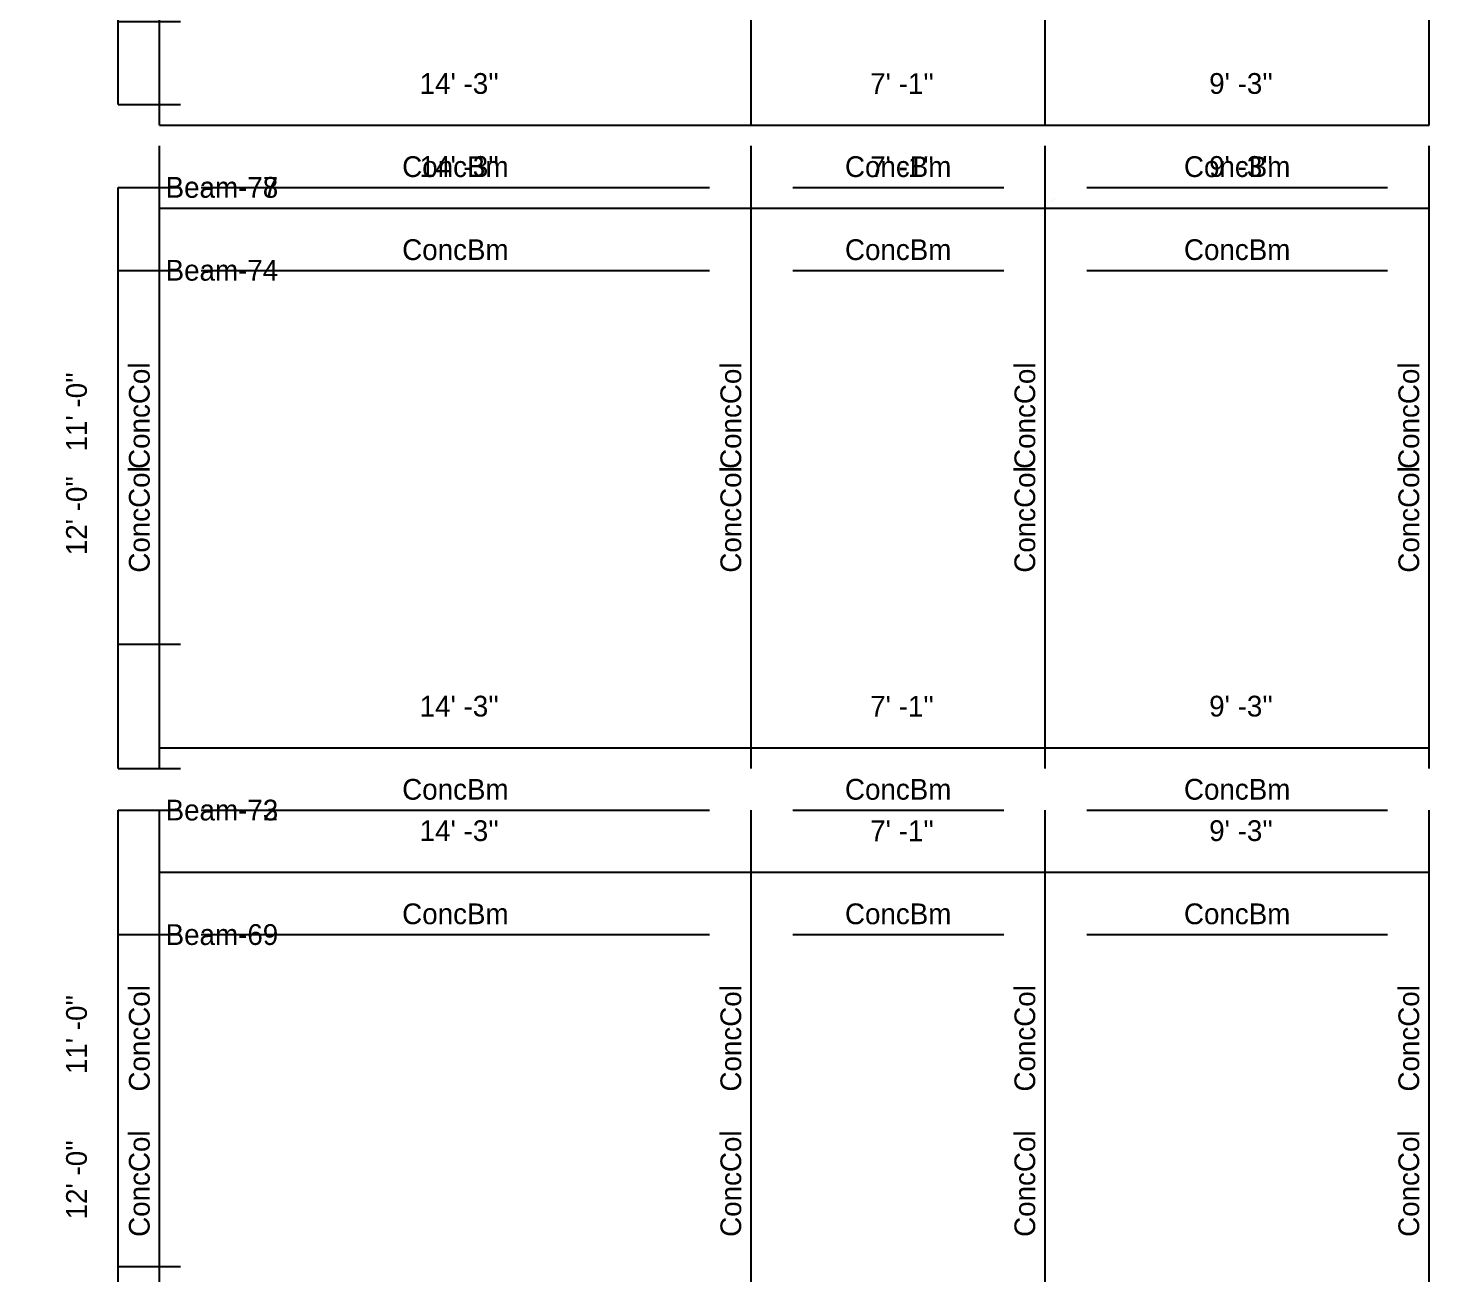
# Model space of a CAD drawing. Extents: x -38 to 2998, y -195 to 11529.
# Drawn here: x -38 to 371.8, y 2206 to 2566 of the extents above; entities that cross this region are included whole.
import ezdxf
from ezdxf.enums import TextEntityAlignment as Align

# ---------------------------------------------------------------- set-up
doc = ezdxf.new("R2010")
doc.units = 0
doc.header["$MEASUREMENT"] = 0
doc.layers.get('0').update_dxf_attribs({"linetype": 'CONTINUOUS'})
for name, color, linetype in [('CENTERLINES', 7, 'CONTINUOUS'), ('DIMENSIONS', 4, 'CONTINUOUS'), ('TEXT', 5, 'CONTINUOUS')]:
    doc.layers.add(name, color=color, linetype=linetype)
doc.dimstyles.get("Standard").update_dxf_attribs({"dimtxt": 0.18, "dimasz": 0.18, "dimexe": 0.18, "dimexo": 0.0625, "dimgap": 0.09, "dimtad": 0, "dimtih": 1, "dimtoh": 1, "dimdec": 4, "dimzin": 0, "dimtxsty": 'STANDARD', "dimcen": 0.09, "dimazin": 3, "dimtfac": 1, "dimtdec": 4, "dimtofl": 0, "dimtmove": 0, "dimatfit": 3, "dimtolj": 1, "dimtzin": 0})

# ---------------------------------------------------------------- blocks, each defined once
blk = doc.blocks.new('*D2095')
at = {"color": 1, "linetype": 'BYBLOCK'}
for points in [[(-8.29, 2300.29), (-7.23, 2299.23), (-16.77, 2308.77), (-15.71, 2307.71)], [(-8.29, 2156.29), (-7.23, 2155.23), (-16.77, 2164.77), (-15.71, 2163.71)]]:
    blk.add_solid(points, dxfattribs=at)
at = {"layer": 'DIMENSIONS', "color": 9, "linetype": 'BYBLOCK'}
for p, q in [((-12, 2304), (6, 2304)), ((-12, 2160), (6, 2160))]:
    blk.add_line(p, q, dxfattribs=at)
at = {"layer": 'DIMENSIONS', "color": 0, "linetype": 'BYBLOCK'}
blk.add_line((-12, 2160), (-12, 2304), dxfattribs=at)
at = {"layer": 'DIMENSIONS', "color": 0, "linetype": 'BYBLOCK', "insert": (-24, 2232), "char_height": 6, "attachment_point": 5, "rotation": 90}
blk.add_mtext("\\A1; 12' -0''", dxfattribs=at)
blk = doc.blocks.new('*D2096')
at = {"color": 1, "linetype": 'BYBLOCK'}
for points in [[(4.77, 2326.77), (3.71, 2325.71), (-3.71, 2318.29), (-4.77, 2317.23)], [(175.77, 2326.77), (174.71, 2325.71), (167.29, 2318.29), (166.23, 2317.23)]]:
    blk.add_solid(points, dxfattribs=at)
at = {"layer": 'DIMENSIONS', "color": 9, "linetype": 'BYBLOCK'}
for p, q in [((0, 2322), (0, 2340)), ((171, 2322), (171, 2340))]:
    blk.add_line(p, q, dxfattribs=at)
at = {"layer": 'DIMENSIONS', "color": 0, "linetype": 'BYBLOCK'}
blk.add_line((0, 2322), (171, 2322), dxfattribs=at)
at = {"layer": 'DIMENSIONS', "color": 0, "linetype": 'BYBLOCK', "insert": (85.5, 2334), "char_height": 6, "attachment_point": 5}
blk.add_mtext("\\A1; 14' -3''", dxfattribs=at)
blk = doc.blocks.new('*D2097')
at = {"color": 1, "linetype": 'BYBLOCK'}
for points in [[(175.77, 2326.77), (174.71, 2325.71), (167.29, 2318.29), (166.23, 2317.23)], [(260.77, 2326.77), (259.71, 2325.71), (252.28, 2318.29), (251.22, 2317.23)]]:
    blk.add_solid(points, dxfattribs=at)
at = {"layer": 'DIMENSIONS', "color": 9, "linetype": 'BYBLOCK'}
for p, q in [((171, 2322), (171, 2340)), ((256, 2322), (256, 2340))]:
    blk.add_line(p, q, dxfattribs=at)
at = {"layer": 'DIMENSIONS', "color": 0, "linetype": 'BYBLOCK'}
blk.add_line((171, 2322), (256, 2322), dxfattribs=at)
at = {"layer": 'DIMENSIONS', "color": 0, "linetype": 'BYBLOCK', "insert": (213.5, 2334), "char_height": 6, "attachment_point": 5}
blk.add_mtext("\\A1; 7' -1''", dxfattribs=at)
blk = doc.blocks.new('*D2098')
at = {"color": 1, "linetype": 'BYBLOCK'}
for points in [[(260.77, 2326.77), (259.71, 2325.71), (252.28, 2318.29), (251.22, 2317.23)], [(371.77, 2326.77), (370.71, 2325.71), (363.28, 2318.29), (362.22, 2317.23)]]:
    blk.add_solid(points, dxfattribs=at)
at = {"layer": 'DIMENSIONS', "color": 9, "linetype": 'BYBLOCK'}
for p, q in [((256, 2322), (256, 2340)), ((367, 2322), (367, 2340))]:
    blk.add_line(p, q, dxfattribs=at)
at = {"layer": 'DIMENSIONS', "color": 0, "linetype": 'BYBLOCK'}
blk.add_line((256, 2322), (367, 2322), dxfattribs=at)
at = {"layer": 'DIMENSIONS', "color": 0, "linetype": 'BYBLOCK', "insert": (311.5, 2334), "char_height": 6, "attachment_point": 5}
blk.add_mtext("\\A1; 9' -3''", dxfattribs=at)
blk = doc.blocks.new('*D2099')
at = {"color": 1, "linetype": 'BYBLOCK'}
for points in [[(-8.29, 2492.29), (-7.23, 2491.23), (-16.77, 2500.77), (-15.71, 2499.71)], [(-8.29, 2348.29), (-7.23, 2347.23), (-16.77, 2356.77), (-15.71, 2355.71)]]:
    blk.add_solid(points, dxfattribs=at)
at = {"layer": 'DIMENSIONS', "color": 9, "linetype": 'BYBLOCK'}
for p, q in [((-12, 2496), (6, 2496)), ((-12, 2352), (6, 2352))]:
    blk.add_line(p, q, dxfattribs=at)
at = {"layer": 'DIMENSIONS', "color": 0, "linetype": 'BYBLOCK'}
blk.add_line((-12, 2352), (-12, 2496), dxfattribs=at)
at = {"layer": 'DIMENSIONS', "color": 0, "linetype": 'BYBLOCK', "insert": (-24, 2424), "char_height": 6, "attachment_point": 5, "rotation": 90}
blk.add_mtext("\\A1; 12' -0''", dxfattribs=at)
blk = doc.blocks.new('*D2100')
at = {"color": 1, "linetype": 'BYBLOCK'}
for points in [[(4.77, 2518.77), (3.71, 2517.71), (-3.71, 2510.29), (-4.77, 2509.23)], [(175.77, 2518.77), (174.71, 2517.71), (167.29, 2510.29), (166.23, 2509.23)]]:
    blk.add_solid(points, dxfattribs=at)
at = {"layer": 'DIMENSIONS', "color": 9, "linetype": 'BYBLOCK'}
for p, q in [((0, 2514), (0, 2532)), ((171, 2514), (171, 2532))]:
    blk.add_line(p, q, dxfattribs=at)
at = {"layer": 'DIMENSIONS', "color": 0, "linetype": 'BYBLOCK'}
blk.add_line((0, 2514), (171, 2514), dxfattribs=at)
at = {"layer": 'DIMENSIONS', "color": 0, "linetype": 'BYBLOCK', "insert": (85.5, 2526), "char_height": 6, "attachment_point": 5}
blk.add_mtext("\\A1; 14' -3''", dxfattribs=at)
blk = doc.blocks.new('*D2101')
at = {"color": 1, "linetype": 'BYBLOCK'}
for points in [[(175.77, 2518.77), (174.71, 2517.71), (167.29, 2510.29), (166.23, 2509.23)], [(260.77, 2518.77), (259.71, 2517.71), (252.28, 2510.29), (251.22, 2509.23)]]:
    blk.add_solid(points, dxfattribs=at)
at = {"layer": 'DIMENSIONS', "color": 9, "linetype": 'BYBLOCK'}
for p, q in [((171, 2514), (171, 2532)), ((256, 2514), (256, 2532))]:
    blk.add_line(p, q, dxfattribs=at)
at = {"layer": 'DIMENSIONS', "color": 0, "linetype": 'BYBLOCK'}
blk.add_line((171, 2514), (256, 2514), dxfattribs=at)
at = {"layer": 'DIMENSIONS', "color": 0, "linetype": 'BYBLOCK', "insert": (213.5, 2526), "char_height": 6, "attachment_point": 5}
blk.add_mtext("\\A1; 7' -1''", dxfattribs=at)
blk = doc.blocks.new('*D2102')
at = {"color": 1, "linetype": 'BYBLOCK'}
for points in [[(260.77, 2518.77), (259.71, 2517.71), (252.28, 2510.29), (251.22, 2509.23)], [(371.77, 2518.77), (370.71, 2517.71), (363.28, 2510.29), (362.22, 2509.23)]]:
    blk.add_solid(points, dxfattribs=at)
at = {"layer": 'DIMENSIONS', "color": 9, "linetype": 'BYBLOCK'}
for p, q in [((256, 2514), (256, 2532)), ((367, 2514), (367, 2532))]:
    blk.add_line(p, q, dxfattribs=at)
at = {"layer": 'DIMENSIONS', "color": 0, "linetype": 'BYBLOCK'}
blk.add_line((256, 2514), (367, 2514), dxfattribs=at)
at = {"layer": 'DIMENSIONS', "color": 0, "linetype": 'BYBLOCK', "insert": (311.5, 2526), "char_height": 6, "attachment_point": 5}
blk.add_mtext("\\A1; 9' -3''", dxfattribs=at)
blk = doc.blocks.new('*D2103')
at = {"color": 1, "linetype": 'BYBLOCK'}
for points in [[(-8.29, 2684.29), (-7.23, 2683.23), (-16.77, 2692.77), (-15.71, 2691.71)], [(-8.29, 2540.29), (-7.23, 2539.23), (-16.77, 2548.77), (-15.71, 2547.71)]]:
    blk.add_solid(points, dxfattribs=at)
at = {"layer": 'DIMENSIONS', "color": 9, "linetype": 'BYBLOCK'}
for p, q in [((-12, 2688), (6, 2688)), ((-12, 2544), (6, 2544))]:
    blk.add_line(p, q, dxfattribs=at)
at = {"layer": 'DIMENSIONS', "color": 0, "linetype": 'BYBLOCK'}
blk.add_line((-12, 2544), (-12, 2688), dxfattribs=at)
at = {"layer": 'DIMENSIONS', "color": 0, "linetype": 'BYBLOCK', "insert": (-24, 2616), "char_height": 6, "attachment_point": 5, "rotation": 90}
blk.add_mtext("\\A1; 12' -0''", dxfattribs=at)
blk = doc.blocks.new('*D2569')
at = {"color": 1, "linetype": 'BYBLOCK'}
for points in [[(-8.29, 2336.29), (-7.23, 2335.23), (-16.77, 2344.77), (-15.71, 2343.71)], [(-8.29, 2204.29), (-7.23, 2203.23), (-16.77, 2212.77), (-15.71, 2211.71)]]:
    blk.add_solid(points, dxfattribs=at)
at = {"layer": 'DIMENSIONS', "color": 9, "linetype": 'BYBLOCK'}
for p, q in [((-12, 2340), (6, 2340)), ((-12, 2208), (6, 2208))]:
    blk.add_line(p, q, dxfattribs=at)
at = {"layer": 'DIMENSIONS', "color": 0, "linetype": 'BYBLOCK'}
blk.add_line((-12, 2208), (-12, 2340), dxfattribs=at)
at = {"layer": 'DIMENSIONS', "color": 0, "linetype": 'BYBLOCK', "insert": (-24, 2274), "char_height": 6, "attachment_point": 5, "rotation": 90}
blk.add_mtext("\\A1; 11' -0''", dxfattribs=at)
blk = doc.blocks.new('*D2570')
at = {"color": 1, "linetype": 'BYBLOCK'}
for points in [[(4.77, 2362.77), (3.71, 2361.71), (-3.71, 2354.29), (-4.77, 2353.23)], [(175.77, 2362.77), (174.71, 2361.71), (167.29, 2354.29), (166.23, 2353.23)]]:
    blk.add_solid(points, dxfattribs=at)
at = {"layer": 'DIMENSIONS', "color": 9, "linetype": 'BYBLOCK'}
for p, q in [((0, 2358), (0, 2376)), ((171, 2358), (171, 2376))]:
    blk.add_line(p, q, dxfattribs=at)
at = {"layer": 'DIMENSIONS', "color": 0, "linetype": 'BYBLOCK'}
blk.add_line((0, 2358), (171, 2358), dxfattribs=at)
at = {"layer": 'DIMENSIONS', "color": 0, "linetype": 'BYBLOCK', "insert": (85.5, 2370), "char_height": 6, "attachment_point": 5}
blk.add_mtext("\\A1; 14' -3''", dxfattribs=at)
blk = doc.blocks.new('*D2571')
at = {"color": 1, "linetype": 'BYBLOCK'}
for points in [[(175.77, 2362.77), (174.71, 2361.71), (167.29, 2354.29), (166.23, 2353.23)], [(260.77, 2362.77), (259.71, 2361.71), (252.28, 2354.29), (251.22, 2353.23)]]:
    blk.add_solid(points, dxfattribs=at)
at = {"layer": 'DIMENSIONS', "color": 9, "linetype": 'BYBLOCK'}
for p, q in [((171, 2358), (171, 2376)), ((256, 2358), (256, 2376))]:
    blk.add_line(p, q, dxfattribs=at)
at = {"layer": 'DIMENSIONS', "color": 0, "linetype": 'BYBLOCK'}
blk.add_line((171, 2358), (256, 2358), dxfattribs=at)
at = {"layer": 'DIMENSIONS', "color": 0, "linetype": 'BYBLOCK', "insert": (213.5, 2370), "char_height": 6, "attachment_point": 5}
blk.add_mtext("\\A1; 7' -1''", dxfattribs=at)
blk = doc.blocks.new('*D2572')
at = {"color": 1, "linetype": 'BYBLOCK'}
for points in [[(260.77, 2362.77), (259.71, 2361.71), (252.28, 2354.29), (251.22, 2353.23)], [(371.77, 2362.77), (370.71, 2361.71), (363.28, 2354.29), (362.22, 2353.23)]]:
    blk.add_solid(points, dxfattribs=at)
at = {"layer": 'DIMENSIONS', "color": 9, "linetype": 'BYBLOCK'}
for p, q in [((256, 2358), (256, 2376)), ((367, 2358), (367, 2376))]:
    blk.add_line(p, q, dxfattribs=at)
at = {"layer": 'DIMENSIONS', "color": 0, "linetype": 'BYBLOCK'}
blk.add_line((256, 2358), (367, 2358), dxfattribs=at)
at = {"layer": 'DIMENSIONS', "color": 0, "linetype": 'BYBLOCK', "insert": (311.5, 2370), "char_height": 6, "attachment_point": 5}
blk.add_mtext("\\A1; 9' -3''", dxfattribs=at)
blk = doc.blocks.new('*D2573')
at = {"color": 1, "linetype": 'BYBLOCK'}
for points in [[(-8.29, 2516.29), (-7.23, 2515.23), (-16.77, 2524.77), (-15.71, 2523.71)], [(-8.29, 2384.29), (-7.23, 2383.23), (-16.77, 2392.77), (-15.71, 2391.71)]]:
    blk.add_solid(points, dxfattribs=at)
at = {"layer": 'DIMENSIONS', "color": 9, "linetype": 'BYBLOCK'}
for p, q in [((-12, 2520), (6, 2520)), ((-12, 2388), (6, 2388))]:
    blk.add_line(p, q, dxfattribs=at)
at = {"layer": 'DIMENSIONS', "color": 0, "linetype": 'BYBLOCK'}
blk.add_line((-12, 2388), (-12, 2520), dxfattribs=at)
at = {"layer": 'DIMENSIONS', "color": 0, "linetype": 'BYBLOCK', "insert": (-24, 2454), "char_height": 6, "attachment_point": 5, "rotation": 90}
blk.add_mtext("\\A1; 11' -0''", dxfattribs=at)
blk = doc.blocks.new('*D2574')
at = {"color": 1, "linetype": 'BYBLOCK'}
for points in [[(4.77, 2542.77), (3.71, 2541.71), (-3.71, 2534.29), (-4.77, 2533.23)], [(175.77, 2542.77), (174.71, 2541.71), (167.29, 2534.29), (166.23, 2533.23)]]:
    blk.add_solid(points, dxfattribs=at)
at = {"layer": 'DIMENSIONS', "color": 9, "linetype": 'BYBLOCK'}
for p, q in [((0, 2538), (0, 2556)), ((171, 2538), (171, 2556))]:
    blk.add_line(p, q, dxfattribs=at)
at = {"layer": 'DIMENSIONS', "color": 0, "linetype": 'BYBLOCK'}
blk.add_line((0, 2538), (171, 2538), dxfattribs=at)
at = {"layer": 'DIMENSIONS', "color": 0, "linetype": 'BYBLOCK', "insert": (85.5, 2550), "char_height": 6, "attachment_point": 5}
blk.add_mtext("\\A1; 14' -3''", dxfattribs=at)
blk = doc.blocks.new('*D2575')
at = {"color": 1, "linetype": 'BYBLOCK'}
for points in [[(175.77, 2542.77), (174.71, 2541.71), (167.29, 2534.29), (166.23, 2533.23)], [(260.77, 2542.77), (259.71, 2541.71), (252.28, 2534.29), (251.22, 2533.23)]]:
    blk.add_solid(points, dxfattribs=at)
at = {"layer": 'DIMENSIONS', "color": 9, "linetype": 'BYBLOCK'}
for p, q in [((171, 2538), (171, 2556)), ((256, 2538), (256, 2556))]:
    blk.add_line(p, q, dxfattribs=at)
at = {"layer": 'DIMENSIONS', "color": 0, "linetype": 'BYBLOCK'}
blk.add_line((171, 2538), (256, 2538), dxfattribs=at)
at = {"layer": 'DIMENSIONS', "color": 0, "linetype": 'BYBLOCK', "insert": (213.5, 2550), "char_height": 6, "attachment_point": 5}
blk.add_mtext("\\A1; 7' -1''", dxfattribs=at)
blk = doc.blocks.new('*D2576')
at = {"color": 1, "linetype": 'BYBLOCK'}
for points in [[(260.77, 2542.77), (259.71, 2541.71), (252.28, 2534.29), (251.22, 2533.23)], [(371.77, 2542.77), (370.71, 2541.71), (363.28, 2534.29), (362.22, 2533.23)]]:
    blk.add_solid(points, dxfattribs=at)
at = {"layer": 'DIMENSIONS', "color": 9, "linetype": 'BYBLOCK'}
for p, q in [((256, 2538), (256, 2556)), ((367, 2538), (367, 2556))]:
    blk.add_line(p, q, dxfattribs=at)
at = {"layer": 'DIMENSIONS', "color": 0, "linetype": 'BYBLOCK'}
blk.add_line((256, 2538), (367, 2538), dxfattribs=at)
at = {"layer": 'DIMENSIONS', "color": 0, "linetype": 'BYBLOCK', "insert": (311.5, 2550), "char_height": 6, "attachment_point": 5}
blk.add_mtext("\\A1; 9' -3''", dxfattribs=at)
blk = doc.blocks.new('*D2577')
at = {"color": 1, "linetype": 'BYBLOCK'}
for points in [[(-8.29, 2696.29), (-7.23, 2695.23), (-16.77, 2704.77), (-15.71, 2703.71)], [(-8.29, 2564.29), (-7.23, 2563.23), (-16.77, 2572.77), (-15.71, 2571.71)]]:
    blk.add_solid(points, dxfattribs=at)
at = {"layer": 'DIMENSIONS', "color": 9, "linetype": 'BYBLOCK'}
for p, q in [((-12, 2700), (6, 2700)), ((-12, 2568), (6, 2568))]:
    blk.add_line(p, q, dxfattribs=at)
at = {"layer": 'DIMENSIONS', "color": 0, "linetype": 'BYBLOCK'}
blk.add_line((-12, 2568), (-12, 2700), dxfattribs=at)
at = {"layer": 'DIMENSIONS', "color": 0, "linetype": 'BYBLOCK', "insert": (-24, 2634), "char_height": 6, "attachment_point": 5, "rotation": 90}
blk.add_mtext("\\A1; 11' -0''", dxfattribs=at)
blk = doc.blocks.new('*D3039')
at = {"color": 1, "linetype": 'BYBLOCK'}
for points in [[(-8.29, 2336.29), (-7.23, 2335.23), (-16.77, 2344.77), (-15.71, 2343.71)], [(-8.29, 2204.29), (-7.23, 2203.23), (-16.77, 2212.77), (-15.71, 2211.71)]]:
    blk.add_solid(points, dxfattribs=at)
at = {"layer": 'DIMENSIONS', "color": 9, "linetype": 'BYBLOCK'}
for p, q in [((-12, 2340), (6, 2340)), ((-12, 2208), (6, 2208))]:
    blk.add_line(p, q, dxfattribs=at)
at = {"layer": 'DIMENSIONS', "color": 0, "linetype": 'BYBLOCK'}
blk.add_line((-12, 2208), (-12, 2340), dxfattribs=at)
at = {"layer": 'DIMENSIONS', "color": 0, "linetype": 'BYBLOCK', "insert": (-24, 2274), "char_height": 6, "attachment_point": 5, "rotation": 90}
blk.add_mtext("\\A1; 11' -0''", dxfattribs=at)
blk = doc.blocks.new('*D3040')
at = {"color": 1, "linetype": 'BYBLOCK'}
for points in [[(4.77, 2362.77), (3.71, 2361.71), (-3.71, 2354.29), (-4.77, 2353.23)], [(175.77, 2362.77), (174.71, 2361.71), (167.29, 2354.29), (166.23, 2353.23)]]:
    blk.add_solid(points, dxfattribs=at)
at = {"layer": 'DIMENSIONS', "color": 9, "linetype": 'BYBLOCK'}
for p, q in [((0, 2358), (0, 2376)), ((171, 2358), (171, 2376))]:
    blk.add_line(p, q, dxfattribs=at)
at = {"layer": 'DIMENSIONS', "color": 0, "linetype": 'BYBLOCK'}
blk.add_line((0, 2358), (171, 2358), dxfattribs=at)
at = {"layer": 'DIMENSIONS', "color": 0, "linetype": 'BYBLOCK', "insert": (85.5, 2370), "char_height": 6, "attachment_point": 5}
blk.add_mtext("\\A1; 14' -3''", dxfattribs=at)
blk = doc.blocks.new('*D3041')
at = {"color": 1, "linetype": 'BYBLOCK'}
for points in [[(175.77, 2362.77), (174.71, 2361.71), (167.29, 2354.29), (166.23, 2353.23)], [(260.77, 2362.77), (259.71, 2361.71), (252.28, 2354.29), (251.22, 2353.23)]]:
    blk.add_solid(points, dxfattribs=at)
at = {"layer": 'DIMENSIONS', "color": 9, "linetype": 'BYBLOCK'}
for p, q in [((171, 2358), (171, 2376)), ((256, 2358), (256, 2376))]:
    blk.add_line(p, q, dxfattribs=at)
at = {"layer": 'DIMENSIONS', "color": 0, "linetype": 'BYBLOCK'}
blk.add_line((171, 2358), (256, 2358), dxfattribs=at)
at = {"layer": 'DIMENSIONS', "color": 0, "linetype": 'BYBLOCK', "insert": (213.5, 2370), "char_height": 6, "attachment_point": 5}
blk.add_mtext("\\A1; 7' -1''", dxfattribs=at)
blk = doc.blocks.new('*D3042')
at = {"color": 1, "linetype": 'BYBLOCK'}
for points in [[(260.77, 2362.77), (259.71, 2361.71), (252.28, 2354.29), (251.22, 2353.23)], [(371.77, 2362.77), (370.71, 2361.71), (363.28, 2354.29), (362.22, 2353.23)]]:
    blk.add_solid(points, dxfattribs=at)
at = {"layer": 'DIMENSIONS', "color": 9, "linetype": 'BYBLOCK'}
for p, q in [((256, 2358), (256, 2376)), ((367, 2358), (367, 2376))]:
    blk.add_line(p, q, dxfattribs=at)
at = {"layer": 'DIMENSIONS', "color": 0, "linetype": 'BYBLOCK'}
blk.add_line((256, 2358), (367, 2358), dxfattribs=at)
at = {"layer": 'DIMENSIONS', "color": 0, "linetype": 'BYBLOCK', "insert": (311.5, 2370), "char_height": 6, "attachment_point": 5}
blk.add_mtext("\\A1; 9' -3''", dxfattribs=at)
blk = doc.blocks.new('*D3043')
at = {"color": 1, "linetype": 'BYBLOCK'}
for points in [[(-8.29, 2516.29), (-7.23, 2515.23), (-16.77, 2524.77), (-15.71, 2523.71)], [(-8.29, 2384.29), (-7.23, 2383.23), (-16.77, 2392.77), (-15.71, 2391.71)]]:
    blk.add_solid(points, dxfattribs=at)
at = {"layer": 'DIMENSIONS', "color": 9, "linetype": 'BYBLOCK'}
for p, q in [((-12, 2520), (6, 2520)), ((-12, 2388), (6, 2388))]:
    blk.add_line(p, q, dxfattribs=at)
at = {"layer": 'DIMENSIONS', "color": 0, "linetype": 'BYBLOCK'}
blk.add_line((-12, 2388), (-12, 2520), dxfattribs=at)
at = {"layer": 'DIMENSIONS', "color": 0, "linetype": 'BYBLOCK', "insert": (-24, 2454), "char_height": 6, "attachment_point": 5, "rotation": 90}
blk.add_mtext("\\A1; 11' -0''", dxfattribs=at)
blk = doc.blocks.new('*D3044')
at = {"color": 1, "linetype": 'BYBLOCK'}
for points in [[(4.77, 2542.77), (3.71, 2541.71), (-3.71, 2534.29), (-4.77, 2533.23)], [(175.77, 2542.77), (174.71, 2541.71), (167.29, 2534.29), (166.23, 2533.23)]]:
    blk.add_solid(points, dxfattribs=at)
at = {"layer": 'DIMENSIONS', "color": 9, "linetype": 'BYBLOCK'}
for p, q in [((0, 2538), (0, 2556)), ((171, 2538), (171, 2556))]:
    blk.add_line(p, q, dxfattribs=at)
at = {"layer": 'DIMENSIONS', "color": 0, "linetype": 'BYBLOCK'}
blk.add_line((0, 2538), (171, 2538), dxfattribs=at)
at = {"layer": 'DIMENSIONS', "color": 0, "linetype": 'BYBLOCK', "insert": (85.5, 2550), "char_height": 6, "attachment_point": 5}
blk.add_mtext("\\A1; 14' -3''", dxfattribs=at)
blk = doc.blocks.new('*D3045')
at = {"color": 1, "linetype": 'BYBLOCK'}
for points in [[(175.77, 2542.77), (174.71, 2541.71), (167.29, 2534.29), (166.23, 2533.23)], [(260.77, 2542.77), (259.71, 2541.71), (252.28, 2534.29), (251.22, 2533.23)]]:
    blk.add_solid(points, dxfattribs=at)
at = {"layer": 'DIMENSIONS', "color": 9, "linetype": 'BYBLOCK'}
for p, q in [((171, 2538), (171, 2556)), ((256, 2538), (256, 2556))]:
    blk.add_line(p, q, dxfattribs=at)
at = {"layer": 'DIMENSIONS', "color": 0, "linetype": 'BYBLOCK'}
blk.add_line((171, 2538), (256, 2538), dxfattribs=at)
at = {"layer": 'DIMENSIONS', "color": 0, "linetype": 'BYBLOCK', "insert": (213.5, 2550), "char_height": 6, "attachment_point": 5}
blk.add_mtext("\\A1; 7' -1''", dxfattribs=at)
blk = doc.blocks.new('*D3046')
at = {"color": 1, "linetype": 'BYBLOCK'}
for points in [[(260.77, 2542.77), (259.71, 2541.71), (252.28, 2534.29), (251.22, 2533.23)], [(371.77, 2542.77), (370.71, 2541.71), (363.28, 2534.29), (362.22, 2533.23)]]:
    blk.add_solid(points, dxfattribs=at)
at = {"layer": 'DIMENSIONS', "color": 9, "linetype": 'BYBLOCK'}
for p, q in [((256, 2538), (256, 2556)), ((367, 2538), (367, 2556))]:
    blk.add_line(p, q, dxfattribs=at)
at = {"layer": 'DIMENSIONS', "color": 0, "linetype": 'BYBLOCK'}
blk.add_line((256, 2538), (367, 2538), dxfattribs=at)
at = {"layer": 'DIMENSIONS', "color": 0, "linetype": 'BYBLOCK', "insert": (311.5, 2550), "char_height": 6, "attachment_point": 5}
blk.add_mtext("\\A1; 9' -3''", dxfattribs=at)
blk = doc.blocks.new('*D3047')
at = {"color": 1, "linetype": 'BYBLOCK'}
for points in [[(-8.29, 2696.29), (-7.23, 2695.23), (-16.77, 2704.77), (-15.71, 2703.71)], [(-8.29, 2564.29), (-7.23, 2563.23), (-16.77, 2572.77), (-15.71, 2571.71)]]:
    blk.add_solid(points, dxfattribs=at)
at = {"layer": 'DIMENSIONS', "color": 9, "linetype": 'BYBLOCK'}
for p, q in [((-12, 2700), (6, 2700)), ((-12, 2568), (6, 2568))]:
    blk.add_line(p, q, dxfattribs=at)
at = {"layer": 'DIMENSIONS', "color": 0, "linetype": 'BYBLOCK'}
blk.add_line((-12, 2568), (-12, 2700), dxfattribs=at)
at = {"layer": 'DIMENSIONS', "color": 0, "linetype": 'BYBLOCK', "insert": (-24, 2634), "char_height": 6, "attachment_point": 5, "rotation": 90}
blk.add_mtext("\\A1; 11' -0''", dxfattribs=at)

msp = doc.modelspace()

# ---------------------------------------------------------------- linework, layer by layer
at = {"layer": 'CENTERLINES', "color": 0, "linetype": 'CONTINUOUS'}
for p, q in [((0, 2544), (0, 2688)), ((171, 2544), (171, 2688)), ((255.996, 2544), (255.996, 2688)), ((366.996, 2544), (366.996, 2688)), ((0, 2388), (0, 2520)), ((0, 2388), (0, 2520)), ((12, 2520), (159, 2520)), ((12, 2520), (159, 2520)), ((171, 2388), (171, 2520)), ((171, 2388), (171, 2520)), ((183, 2520), (243.996, 2520)), ((183, 2520), (243.996, 2520)), ((255.996, 2388), (255.996, 2520)), ((255.996, 2388), (255.996, 2520)), ((267.996, 2520), (354.996, 2520)), ((267.996, 2520), (354.996, 2520)), ((366.996, 2388), (366.996, 2520)), ((366.996, 2388), (366.996, 2520)), ((0, 2352), (0, 2496)), ((12, 2496), (159, 2496)), ((171, 2352), (171, 2496)), ((183, 2496), (243.996, 2496)), ((255.996, 2352), (255.996, 2496)), ((267.996, 2496), (354.996, 2496)), ((366.996, 2352), (366.996, 2496)), ((0, 2208), (0, 2340)), ((0, 2208), (0, 2340)), ((12, 2340), (159, 2340)), ((12, 2340), (159, 2340)), ((171, 2208), (171, 2340)), ((171, 2208), (171, 2340)), ((183, 2340), (243.996, 2340)), ((183, 2340), (243.996, 2340)), ((255.996, 2208), (255.996, 2340)), ((255.996, 2208), (255.996, 2340)), ((267.996, 2340), (354.996, 2340)), ((267.996, 2340), (354.996, 2340)), ((366.996, 2208), (366.996, 2340)), ((366.996, 2208), (366.996, 2340)), ((0, 2160), (0, 2304)), ((12, 2304), (159, 2304)), ((171, 2160), (171, 2304)), ((183, 2304), (243.996, 2304)), ((255.996, 2160), (255.996, 2304)), ((267.996, 2304), (354.996, 2304)), ((366.996, 2160), (366.996, 2304))]:
    msp.add_line(p, q, dxfattribs=at)

# ---------------------------------------------------------------- texts
at = {"layer": 'TEXT', "color": 0}
for s, p in [('ConcBm', (85.5, 2526)), ('ConcBm', (85.5, 2526)), ('ConcBm', (213.498, 2526)), ('ConcBm', (213.498, 2526)), ('ConcBm', (311.496, 2526)), ('ConcBm', (311.496, 2526)), ('Beam-78', (18, 2520)), ('Beam-77', (18, 2520)), ('ConcBm', (85.5, 2502)), ('ConcBm', (213.498, 2502)), ('ConcBm', (311.496, 2502)), ('Beam-74', (18, 2496)), ('ConcBm', (85.5, 2346)), ('ConcBm', (85.5, 2346)), ('ConcBm', (213.498, 2346)), ('ConcBm', (213.498, 2346)), ('ConcBm', (311.496, 2346)), ('ConcBm', (311.496, 2346)), ('Beam-73', (18, 2340)), ('Beam-72', (18, 2340)), ('ConcBm', (85.5, 2310)), ('ConcBm', (213.498, 2310)), ('ConcBm', (311.496, 2310)), ('Beam-69', (18, 2304))]:
    msp.add_text(s, height=6, dxfattribs=at).set_placement(p, align=Align.MIDDLE)
for p in [(-6, 2454), (-6, 2454), (165, 2454), (165, 2454), (249.996, 2454), (249.996, 2454), (360.996, 2454), (360.996, 2454), (-6, 2424), (165, 2424), (249.996, 2424), (360.996, 2424), (-6, 2274), (-6, 2274), (165, 2274), (165, 2274), (249.996, 2274), (249.996, 2274), (360.996, 2274), (360.996, 2274), (-6, 2232), (165, 2232), (249.996, 2232), (360.996, 2232)]:
    msp.add_text('ConcCol', height=6, rotation=90, dxfattribs=at).set_placement(p, align=Align.MIDDLE)

# ---------------------------------------------------------------- dimensions: what is measured, and where the dimension line sits
at = {"layer": 'DIMENSIONS'}
for base, p1, p2, picture, middle in [((-12, 2700), (-24, 2568), (-24, 2700), '*D2577', (-24, 2634)), ((-12, 2700), (-24, 2568), (-24, 2700), '*D3047', (-24, 2634)), ((-12, 2688), (-24, 2544), (-24, 2688), '*D2103', (-24, 2616)), ((171, 2538), (0, 2526), (171, 2526), '*D2574', (85.5, 2526)), ((171, 2538), (0, 2526), (171, 2526), '*D3044', (85.5, 2526)), ((255.996, 2538), (171, 2526), (255.996, 2526), '*D2575', (213.498, 2526)), ((255.996, 2538), (171, 2526), (255.996, 2526), '*D3045', (213.498, 2526)), ((366.996, 2538), (255.996, 2526), (366.996, 2526), '*D2576', (311.496, 2526)), ((366.996, 2538), (255.996, 2526), (366.996, 2526), '*D3046', (311.496, 2526)), ((171, 2514), (0, 2502), (171, 2502), '*D2100', (85.5, 2502)), ((255.996, 2514), (171, 2502), (255.996, 2502), '*D2101', (213.498, 2502)), ((366.996, 2514), (255.996, 2502), (366.996, 2502), '*D2102', (311.496, 2502)), ((-12, 2520), (-24, 2388), (-24, 2520), '*D2573', (-24, 2454)), ((-12, 2520), (-24, 2388), (-24, 2520), '*D3043', (-24, 2454)), ((-12, 2496), (-24, 2352), (-24, 2496), '*D2099', (-24, 2424)), ((171, 2358), (0, 2346), (171, 2346), '*D2570', (85.5, 2346)), ((171, 2358), (0, 2346), (171, 2346), '*D3040', (85.5, 2346)), ((255.996, 2358), (171, 2346), (255.996, 2346), '*D2571', (213.498, 2346)), ((255.996, 2358), (171, 2346), (255.996, 2346), '*D3041', (213.498, 2346)), ((366.996, 2358), (255.996, 2346), (366.996, 2346), '*D2572', (311.496, 2346)), ((366.996, 2358), (255.996, 2346), (366.996, 2346), '*D3042', (311.496, 2346)), ((171, 2322), (0, 2310), (171, 2310), '*D2096', (85.5, 2310)), ((255.996, 2322), (171, 2310), (255.996, 2310), '*D2097', (213.498, 2310)), ((366.996, 2322), (255.996, 2310), (366.996, 2310), '*D2098', (311.496, 2310)), ((-12, 2340), (-24, 2208), (-24, 2340), '*D2569', (-24, 2274)), ((-12, 2340), (-24, 2208), (-24, 2340), '*D3039', (-24, 2274)), ((-12, 2304), (-24, 2160), (-24, 2304), '*D2095', (-24, 2232))]:
    dim = msp.add_linear_dim(base=base, p1=p1, p2=p2, dimstyle='STANDARD', dxfattribs=at)
    dim.commit()
    dim.dimension.update_dxf_attribs({"geometry": picture, "text_midpoint": middle})

doc.saveas('drawing.dxf')
